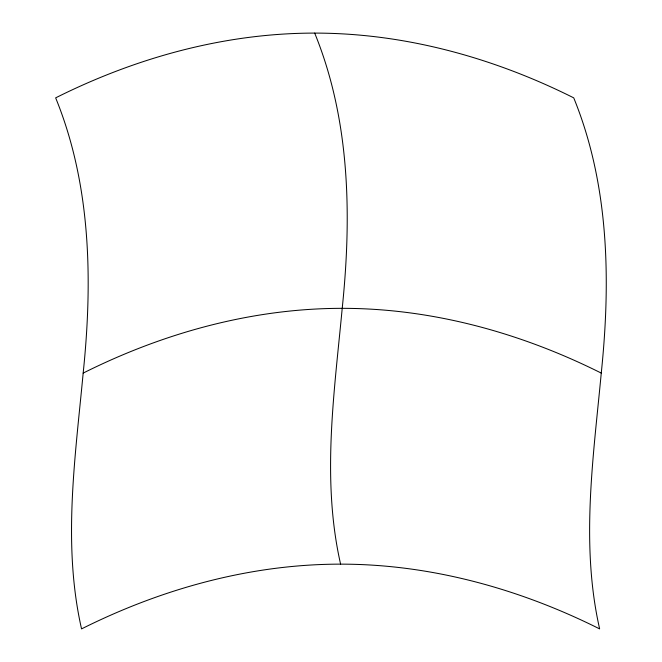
<?xml version="1.0" encoding="UTF-8"?>
<svg xmlns="http://www.w3.org/2000/svg" width="662" height="662" viewBox="0 0 662 662"><rect width="100%" height="100%" fill="white"/><g stroke="black" fill="none" stroke-linecap="round" stroke-linejoin="round"><path stroke-width="0.99" d="M83.172 373.095C92.713 280.87 91.157 184.888 55.649 97.86C135.859 57.702 224.641 33.083 314.69 33.1C404.739 33.083 493.529 57.702 573.731 97.86C609.247 184.888 610.803 280.87 601.262 373.095C593.301 457.922 580.475 544.594 599.64 628.9C519.43 588.741 430.648 564.123 340.599 564.14C250.55 564.123 161.76 588.741 81.55 628.9C62.385 544.594 75.211 457.922 83.172 373.095C163.382 332.936 252.164 308.318 342.213 308.335C432.261 308.318 521.052 332.936 601.262 373.095M314.69 33.1C350.198 120.128 351.762 216.11 342.213 308.335C334.252 393.162 321.434 479.834 340.599 564.14"/></g></svg>
